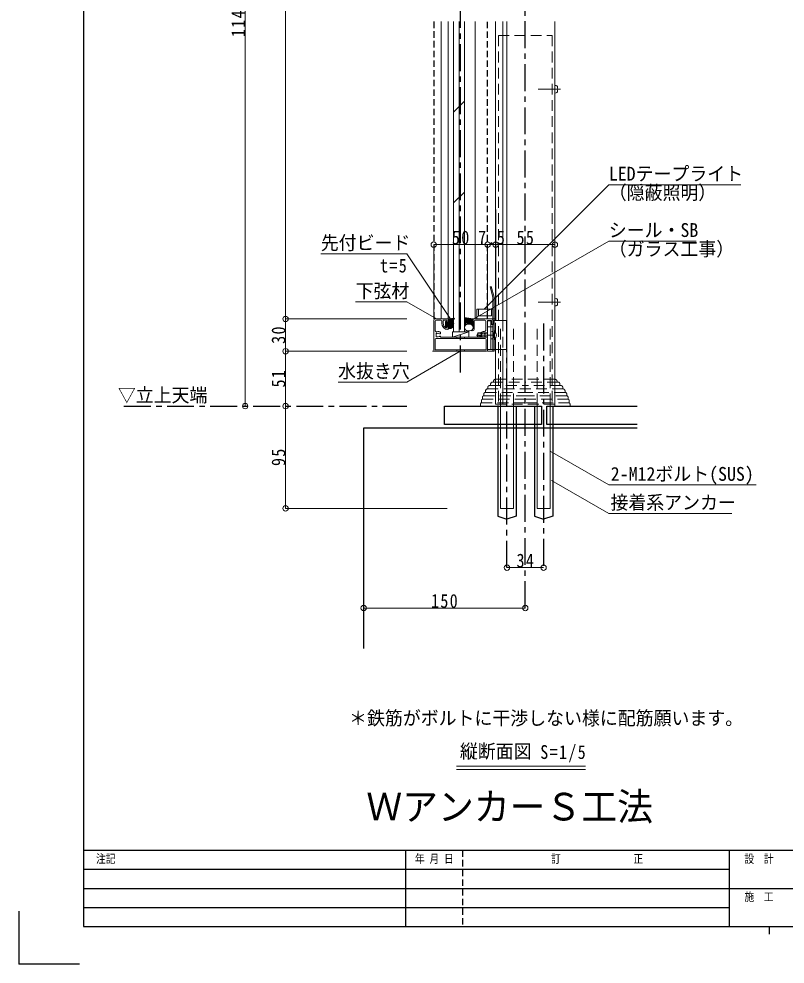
# Model space of a CAD drawing. Units: millimetres at full size, sheet at 1:5; some dimension numbers follow another scale. Extents: x -1050 to 1050, y -742 to 742.
# Drawn here: x -1050 to -339, y -742 to 135 of the extents above; entities that cross this region are included whole.
import ezdxf
from ezdxf.enums import TextEntityAlignment as Align

# ---------------------------------------------------------------- set-up
doc = ezdxf.new("R2010")
doc.units = ezdxf.units.MM
doc.header["$LTSCALE"] = 5
for name, pattern in [('CHAIN1', [8, 5, -1, 1, -1]), ('DASHED1', [1.8, 1.2, -0.6]), ('DASHED2', [3, 2, -1])]:
    doc.linetypes.add(name, pattern=pattern)
for name, color, linetype in [('0-0_通り芯', 7, 'CHAIN1'), ('0-1_躯体', 134, 'Continuous'), ('1-4_印刷位置ライン', 7, 'Continuous'), ('1-5_図枠1_1', 7, 'Continuous')]:
    doc.layers.add(name, color=color, linetype=linetype)
for name, color, linetype, lineweight in [('0-3_寸法', 54, 'Continuous', 20), ('0-4_手摺部材', 92, 'Continuous', 20), ('0-6_パネル', 4, 'DASHED2', 20), ('0-7_ガラス', 6, 'Continuous', 20), ('0-8_その他', 11, 'Continuous', 20), ('0-9_文字', 3, 'Continuous', 20), ('0-A_支柱', 6, 'Continuous', 20), ('0-B_足元', 4, 'Continuous', 20)]:
    doc.layers.add(name, color=color, linetype=linetype, lineweight=lineweight)
doc.styles.add('ＭＳ ゴシック', font='')
doc.styles.add('ＭＳ 明朝', font='')
doc.styles.get('ＭＳ ゴシック').set_extended_font_data('MS Gothic')
doc.styles.get('ＭＳ 明朝').set_extended_font_data('MS Mincho')

# ---------------------------------------------------------------- blocks, each defined once
blk = doc.blocks.new('dimension_origin')
at = {"color": 0, "linetype": 'Continuous', "lineweight": -2}
blk.add_circle((0, 0), 1.25, dxfattribs=at)

msp = doc.modelspace()

# ---------------------------------------------------------------- linework, layer by layer
at = {"layer": '0-0_通り芯'}
for p, q in [((-580, -411.793), (-580, 505.456)), ((-640, -193.078), (-640, 490)), ((-597, -374.293), (-597, -147.594)), ((-563, -147.594), (-563, -374.293)), ((-952.5, -224.293), (-690, -224.293))]:
    msp.add_line(p, q, dxfattribs=at)
at = {"layer": '0-0_通り芯', "linetype": 'DASHED1'}
for p, q in [((-665, 132.854), (-665, -143.293)), ((-615, -143.293), (-615, 132.854))]:
    msp.add_line(p, q, dxfattribs=at)
at = {"layer": '0-0_通り芯', "linetype": 'Continuous'}
for p, q in [((-607.5, -41.793), (-607.5, -144.793)), ((-615, -144.793), (-612, -144.793))]:
    msp.add_line(p, q, dxfattribs=at)
at = {"layer": '0-1_躯体'}
for p, q in [((-605.5, -223.757), (-605.5, -326.345)), ((-588.5, -224.114), (-588.5, -326.345)), ((-571.5, -224.472), (-571.5, -326.345)), ((-554.5, -224.829), (-554.5, -326.345)), ((-730, -244.293), (-476.02, -244.293)), ((-730, -449.293), (-730, -244.293)), ((-476.02, -241.293), (-560, -241.293)), ((-605.5, -326.345), (-597, -329.293)), ((-588.5, -326.345), (-597, -329.293)), ((-571.5, -326.345), (-563, -329.293)), ((-554.5, -326.345), (-563, -329.293))]:
    msp.add_line(p, q, dxfattribs=at)
msp.add_lwpolyline([(-655, -241.293), (-655, -224.293), (-565, -224.293), (-565, -241.293)], close=True, dxfattribs=at)
msp.add_lwpolyline([(-560, -241.293), (-560, -224.293), (-476.02, -224.293)], dxfattribs=at)
at = {"layer": '0-3_寸法'}
for p, q in [((-840, 495), (-840, -224.293)), ((-802.5, -143.293), (-802.5, 460)), ((-665, -138.85), (-665, -74.293)), ((-665, -74.293), (-615, -74.293)), ((-615, -138.85), (-615, -74.293)), ((-615, -74.293), (-607.5, -74.293)), ((-607.5, -74.293), (-552.5, -74.293)), ((-802.5, -173.293), (-802.5, -143.293)), ((-690, -143.293), (-802.5, -143.293)), ((-802.5, -224.293), (-802.5, -173.293)), ((-690, -173.293), (-802.5, -173.293)), ((-802.5, -224.293), (-802.5, -319.293)), ((-730, -244.293), (-580, -244.293)), ((-652.5, -319.293), (-802.5, -319.293)), ((-597, -374.293), (-563, -374.293)), ((-730, -411.793), (-580, -411.793))]:
    msp.add_line(p, q, dxfattribs=at)
at = {"layer": '0-4_手摺部材'}
for p, q in [((-658.003, -143.293), (-658.003, 132.854)), ((-651.5, 132.854), (-651.5, -143.293)), ((-626.5, -143.293), (-626.5, 132.854)), ((-665, -172.293), (-665, -144.293)), ((-664, -143.293), (-651.5, -143.293)), ((-663.5, -154.263), (-663.5, -145.493)), ((-662.5, -144.493), (-658.5, -144.493)), ((-657.5, -147.293), (-657.5, -145.493)), ((-656.3, -147.293), (-656.3, -144.993)), ((-655.8, -144.493), (-652.7, -144.493)), ((-652.7, -146.293), (-652.7, -144.493)), ((-652.7, -146.293), (-652, -146.293)), ((-651.5, -143.293), (-651.5, -145.793)), ((-628.5, -152.293), (-628.5, -143.293)), ((-628.5, -143.293), (-611, -143.293)), ((-627.3, -152.293), (-627.3, -145.493)), ((-607.5, -143.293), (-626.5, -143.293)), ((-626.3, -144.493), (-617.5, -144.493)), ((-616.5, -153.357), (-616.5, -145.493)), ((-615, -144.793), (-611.5, -144.793)), ((-615, -172.293), (-615, -144.793)), ((-612, -144.793), (-612, -171.793)), ((-612, -148.493), (-609.8, -148.493)), ((-611.5, -147.543), (-611.5, -144.793)), ((-610, -147.543), (-610, -144.293)), ((-609.8, -148.493), (-609.8, -144.793)), ((-658.7, -156.625), (-658.7, -155.926)), ((-652.7, -151.941), (-652.7, -150.293)), ((-652, -150.293), (-652.7, -150.293)), ((-651.5, -152.77), (-651.5, -150.793)), ((-629.5, -153.293), (-629.5, -154.093)), ((-624, -156.293), (-624, -160.293)), ((-621.3, -156.293), (-624, -156.293)), ((-621.3, -156.625), (-621.3, -155.926)), ((-610.881, -154.891), (-612, -154.793)), ((-612, -154.793), (-612, -161.793)), ((-663.8, -171.493), (-663.8, -162.493)), ((-662.8, -161.493), (-617.2, -161.493)), ((-658.7, -160.293), (-658.7, -159.961)), ((-624, -160.293), (-621.3, -160.293)), ((-616.2, -171.493), (-616.2, -162.493)), ((-610.881, -161.695), (-612, -161.793)), ((-616, -173.293), (-664, -173.293)), ((-616.7, -171.993), (-663.3, -171.993)), ((-615, -171.793), (-597.5, -171.793))]:
    msp.add_line(p, q, dxfattribs=at)
at = {"layer": '0-4_手摺部材', "linetype": 'DASHED2'}
for p, q in [((-643.5, -160.293), (-643.5, -161.493)), ((-636.5, -161.493), (-636.5, -160.293)), ((-643.5, -171.993), (-643.5, -173.293)), ((-636.5, -173.293), (-636.5, -171.993))]:
    msp.add_line(p, q, dxfattribs=at)
at = {"layer": '0-4_手摺部材', "linetype": 'CHAIN1'}
msp.add_line((-608.4, -158.293), (-625, -158.293), dxfattribs=at)
at = {"layer": '0-4_手摺部材'}
for points in [[(-597.5, -171.793), (-597.5, -144.793), (-609.8, -144.793)], [(-658.7, -160.293), (-621.3, -160.293), (-621.3, -159.961)]]:
    msp.add_lwpolyline(points, dxfattribs=at)
for centre, radius, start, end in [((-664, -144.293), 1, 90, 180), ((-662.5, -145.493), 1, 90, 180), ((-658.5, -145.493), 1, 0, 90), ((-651.5, -147.293), 6, 180, 264.78409), ((-655.8, -144.993), 0.5, 90, 180), ((-651.5, -147.293), 4.8, 180, 255.52249), ((-652, -145.793), 0.5, 270, 360), ((-626.3, -145.493), 1, 90, 180), ((-617.5, -145.493), 1, 0, 90), ((-610.75, -147.543), 0.75, 180, 360), ((-611, -144.293), 1, 0, 90), ((-662.5, -154.263), 1, 180, 290.41621), ((-661, -158.293), 1.8, 150.9671, 209.0329), ((-662.273, -157.02), 0.5, 37.01643, 232.98355), ((-661, -158.293), 3.3, 45.81561, 110.41621), ((-661, -158.293), 1.8, 44.28012, 119.03288), ((-659.289, -156.625), 0.589, 224.28012, 360), ((-652, -152.77), 0.5, 264.78409, 360), ((-652, -150.793), 0.5, 0, 90), ((-629.5, -152.293), 1, 270, 360), ((-629.3, -154.093), 0.2, 180, 270), ((-629.3, -152.293), 2, 270, 360), ((-619, -158.293), 3.3, 80.79311, 134.18439), ((-620.711, -156.625), 0.589, 180, 315.71988), ((-619, -158.293), 1.8, 60.96712, 135.71988), ((-618.2, -153.357), 1.7, 260.79311, 360), ((-617.727, -157.02), 0.5, 307.01645, 142.98357), ((-619, -158.293), 1.8, 330.9671, 29.0329), ((-610.994, -156.186), 1.3, 15.88085, 85), ((-618.4, -158.293), 9, 344.11915, 15.88085), ((-662.8, -162.493), 1, 90, 180), ((-662.273, -159.566), 0.5, 127.01645, 322.98357), ((-661, -158.293), 1.8, 240.96712, 315.71988), ((-659.289, -159.961), 0.589, 0, 135.71988), ((-620.711, -159.961), 0.589, 44.28012, 180), ((-619, -158.293), 1.8, 224.28012, 299.03288), ((-617.727, -159.566), 0.5, 217.01643, 52.98355), ((-617.2, -162.493), 1, 0, 90), ((-610.994, -160.4), 1.3, 275, 344.11915), ((-664, -172.293), 1, 180, 270), ((-663.3, -171.493), 0.5, 180, 270), ((-616.7, -171.493), 0.5, 270, 360), ((-616, -172.293), 1, 270, 360)]:
    msp.add_arc(centre, radius, start, end, dxfattribs=at)
at = {"layer": '0-6_パネル', "linetype": 'Continuous'}
msp.add_line((-664, -173.293), (-666, -173.293), dxfattribs=at)
at = {"layer": '0-6_パネル'}
for p, q in [((-610.39, -201.893), (-580, -201.893)), ((-609.5, -201.293), (-609.5, -201.893)), ((-607.5, -199.293), (-580, -199.293)), ((-552.5, -199.293), (-580, -199.293)), ((-549.61, -201.893), (-580, -201.893)), ((-552.5, -224.293), (-552.5, -199.293)), ((-550.5, -201.293), (-550.5, -201.893)), ((-616.869, -210.198), (-616.869, -211.493)), ((-615.06, -208.289), (-580, -208.289)), ((-614.804, -207.086), (-614.804, -208.289)), ((-612.974, -205.093), (-580, -205.093)), ((-612.21, -203.893), (-612.21, -205.093)), ((-547.026, -205.093), (-580, -205.093)), ((-544.94, -208.289), (-580, -208.289)), ((-547.79, -203.893), (-547.79, -205.093)), ((-545.196, -207.086), (-545.196, -208.289)), ((-543.131, -210.197), (-543.131, -211.493)), ((-620.736, -219.05), (-620.736, -221.093)), ((-619.753, -216.239), (-619.753, -217.895)), ((-619.753, -217.893), (-580, -217.893)), ((-618.48, -213.254), (-618.48, -214.666)), ((-618.48, -214.666), (-580, -214.666)), ((-616.869, -211.493), (-580, -211.493)), ((-543.131, -211.493), (-580, -211.493)), ((-541.52, -214.666), (-580, -214.666)), ((-540.247, -217.893), (-580, -217.893)), ((-541.52, -213.254), (-541.52, -214.666)), ((-540.247, -216.238), (-540.247, -217.895)), ((-539.264, -219.05), (-539.264, -221.093)), ((-621.5, -222.366), (-621.5, -224.293)), ((-620.736, -221.093), (-580, -221.093)), ((-539.264, -221.093), (-580, -221.093)), ((-538.5, -222.366), (-538.5, -224.293))]:
    msp.add_line(p, q, dxfattribs=at)
for centre, radius, start, end in [((-610.164, -203.936), 2.047, 86.56155, 178.79651), ((-607.5, -201.293), 2, 90.0002, 180.0002), ((-552.5, -201.293), 2, 0.0002, 90.0002), ((-549.837, -203.936), 2.047, 1.20389, 93.43886), ((-615.007, -210.151), 1.862, 91.64495, 181.4392), ((-612.851, -207.043), 1.954, 86.57088, 181.25543), ((-547.15, -207.043), 1.954, 358.74497, 93.42953), ((-544.993, -210.151), 1.862, 358.56121, 88.35546), ((-619.524, -219.083), 1.212, 100.92122, 178.46163), ((-618.277, -216.132), 1.48, 97.87565, 184.11241), ((-616.822, -213.153), 1.661, 91.62295, 183.49083), ((-543.179, -213.153), 1.661, 356.50957, 88.37745), ((-541.723, -216.132), 1.48, 355.888, 82.12475), ((-540.476, -219.083), 1.212, 1.53877, 79.07918), ((-620.045, -222.374), 1.455, 118.33645, 179.71076), ((-539.955, -222.374), 1.455, 0.28964, 61.66395)]:
    msp.add_arc(centre, radius, start, end, dxfattribs=at)
at = {"layer": '0-7_ガラス'}
for p, q in [((-646.5, -155.293), (-646.5, 132.854)), ((-641.5, -155.293), (-641.5, 132.854)), ((-636.5, -155.293), (-636.5, 132.854)), ((-646.5, 48.873), (-636.5, 58.873)), ((-646.5, -35.623), (-636.5, -25.623))]:
    msp.add_line(p, q, dxfattribs=at)
at = {"layer": '0-8_その他'}
for p, q in [((-610, -123.084), (-612.554, -113.552)), ((-654, -145.543), (-654, -151.043)), ((-652.8, -145.543), (-654, -145.543)), ((-654, -146.34), (-648.561, -151.779)), ((-654, -147.754), (-651.662, -150.093)), ((-654, -149.169), (-652.8, -150.369)), ((-653.383, -145.543), (-652.8, -146.126)), ((-652.8, -145.543), (-652.8, -146.493)), ((-652.8, -146.493), (-651.5, -146.493)), ((-652.433, -146.493), (-647.677, -151.249)), ((-651.5, -143.474), (-651.5, -146.493)), ((-651.5, -144.598), (-646.5, -149.598)), ((-651.5, -146.012), (-646.793, -150.719)), ((-651.389, -143.295), (-647.766, -146.918)), ((-645.692, -142.712), (-651.32, -143.275)), ((-650.115, -143.154), (-647.273, -145.997)), ((-648.829, -143.026), (-646.78, -145.075)), ((-648.1, -147.543), (-646.5, -149.543)), ((-646.5, -147.543), (-648.1, -147.543)), ((-647.886, -147.143), (-645.594, -142.859)), ((-646.5, -147.143), (-647.886, -147.143)), ((-647.543, -142.897), (-646.287, -144.154)), ((-647.54, -147.143), (-647.14, -147.543)), ((-646.4, -147.243), (-646.4, -147.443)), ((-646.258, -142.769), (-645.794, -143.233)), ((-628.5, -143.293), (-636.5, -142.085)), ((-636.5, -142.129), (-629.824, -148.805)), ((-636.5, -143.543), (-631.75, -148.293)), ((-636.5, -144.957), (-633.164, -148.293)), ((-636.5, -146.371), (-634.43, -148.441)), ((-636.5, -147.786), (-635.352, -148.933)), ((-634.886, -142.329), (-628.5, -148.715)), ((-633.5, -148.293), (-631.5, -148.293)), ((-633.22, -142.58), (-628.5, -147.3)), ((-631.554, -142.832), (-628.5, -145.886)), ((-629.889, -143.083), (-628.5, -144.472)), ((-654, -150.583), (-653.54, -151.043)), ((-652.8, -151.043), (-654, -151.043)), ((-652.8, -150.093), (-651.5, -150.093)), ((-652.8, -150.093), (-652.8, -151.043)), ((-651.5, -150.093), (-651.5, -151.893)), ((-651.5, -150.254), (-649.712, -152.043)), ((-651.5, -151.669), (-651.126, -152.043)), ((-649, -152.043), (-651.35, -152.043)), ((-649, -152.043), (-646.5, -150.543)), ((-647.5, -160.293), (-632.5, -155.293)), ((-647.5, -155.293), (-647.5, -160.293)), ((-632.5, -155.293), (-647.5, -155.293)), ((-646.5, -150.543), (-646.5, -149.543)), ((-633.5, -154.293), (-631.5, -154.293)), ((-632.5, -160.293), (-632.5, -155.293)), ((-629.012, -149.617), (-628.5, -150.129)), ((-625, -158.293), (-624.064, -156.672)), ((-615, -156.672), (-624.064, -156.672)), ((-620.879, -156.672), (-620.5, -156.293)), ((-620.879, -156.672), (-620.879, -159.914)), ((-615, -156.293), (-620.5, -156.293)), ((-620.5, -156.293), (-620.5, -160.293)), ((-609, -154.243), (-609, -162.343)), ((-608.7, -154.243), (-609, -154.243)), ((-608.7, -154.243), (-608.7, -162.343)), ((-625, -158.293), (-624.064, -159.914)), ((-615, -159.914), (-624.064, -159.914)), ((-620.879, -159.914), (-620.5, -160.293)), ((-615, -160.293), (-620.5, -160.293)), ((-608.7, -162.343), (-609, -162.343))]:
    msp.add_line(p, q, dxfattribs=at)
for points in [[(-612.554, -113.552), (-611.588, -113.293), (-609, -122.952)], [(-609, -122.952), (-609, -173.293), (-610, -173.293), (-610, -123.084)]]:
    msp.add_lwpolyline(points, dxfattribs=at)
for points in [[(-625, -134.293), (-610, -134.293), (-610, -143.293), (-625, -143.293)], [(-623.5, -134.293), (-611.5, -134.293), (-611.5, -140.293), (-623.5, -140.293)], [(-610, -173.293), (-615, -173.293), (-615, -150.512), (-610, -150.512)]]:
    msp.add_lwpolyline(points, close=True, dxfattribs=at)
for centre, radius, start, end in [((-651.3, -143.474), 0.2, 95.71059, 180), ((-646.5, -147.243), 0.1, 0, 90), ((-646.5, -147.443), 0.1, 270, 360), ((-645.682, -142.812), 0.1, 331.84892, 95.71059), ((-633.5, -151.293), 3, 90, 180), ((-631.5, -151.293), 3, 0, 90), ((-651.35, -151.893), 0.15, 180, 270), ((-633.5, -151.293), 3, 180, 270), ((-631.5, -151.293), 3, 270, 360), ((-625.252, -157.331), 1.359, 312.96577, 29.01574), ((-612.066, -158.293), 5.266, 309.73409, 50.26591), ((-624.945, -164.201), 5.908, 46.51829, 90.53721)]:
    msp.add_arc(centre, radius, start, end, dxfattribs=at)
at = {"layer": '0-9_文字'}
for p, q in [((-647.5, -160.293), (-632.5, -160.293)), ((-646.5, -160.293), (-631.5, -160.293)), ((-524.014, -558.793), (-643.767, -558.793)), ((-524.014, -561.793), (-643.767, -561.793))]:
    msp.add_line(p, q, dxfattribs=at)
for points in [[(-618.12, -134.293), (-502.5, -18.672), (-380, -18.672)], [(-629.305, -144.202), (-502.5, -71.014), (-421.25, -71.014)], [(-649.218, -143.699), (-689.807, -82.836), (-769.807, -82.836)], [(-662.553, -143.293), (-690, -127.447), (-737.5, -127.447)], [(-640.321, -173.293), (-690, -201.975), (-753.75, -201.975)], [(-557, -266.022), (-502.5, -297.487), (-365.712, -297.487)], [(-555.77, -293.251), (-502.5, -324.006), (-388.431, -324.006)]]:
    msp.add_lwpolyline(points, dxfattribs=at)
at = {"layer": '0-A_支柱'}
for p, q in [((-607.5, 132.854), (-607.5, -144.793)), ((-600.7, 132.854), (-600.7, -144.793)), ((-597.2, 132.854), (-597.2, -222.493)), ((-552.5, 132.854), (-552.5, -222.493)), ((-607.5, -171.793), (-607.5, -222.493)), ((-600.7, -171.793), (-600.7, -222.493))]:
    msp.add_line(p, q, dxfattribs=at)
at = {"layer": '0-A_支柱', "linetype": 'DASHED2'}
for p, q in [((-607.5, -171.793), (-607.5, -144.793)), ((-600.7, -144.793), (-600.7, -171.793)), ((-607.5, -222.493), (-552.5, -222.493))]:
    msp.add_line(p, q, dxfattribs=at)
at = {"layer": '0-B_足元', "linetype": 'DASHED2'}
for p, q in [((-605, 120), (-555, 120)), ((-605, 120), (-605, -224.293)), ((-555, 120), (-555, -224.293)), ((-603, -222.493), (-603, -147.594)), ((-591, -222.493), (-591, -147.594)), ((-569, -222.493), (-569, -147.594)), ((-557, -222.493), (-557, -147.594))]:
    msp.add_line(p, q, dxfattribs=at)
at = {"layer": '0-B_足元'}
for p, q in [((-551.381, 73.402), (-552.5, 73.5)), ((-552.5, 73.5), (-552.5, 66.5)), ((-551.381, 66.598), (-552.5, 66.5)), ((-551.381, -124.192), (-552.5, -124.094)), ((-552.5, -124.094), (-552.5, -131.094)), ((-551.381, -130.996), (-552.5, -131.094)), ((-603, -319.293), (-603, -222.493)), ((-591, -222.493), (-591, -319.293)), ((-569, -222.493), (-569, -319.293)), ((-557, -319.293), (-557, -222.493)), ((-591, -319.293), (-603, -319.293)), ((-569, -319.293), (-557, -319.293))]:
    msp.add_line(p, q, dxfattribs=at)
at = {"layer": '0-B_足元', "linetype": 'CHAIN1'}
for p, q in [((-547.28, 70), (-567.895, 70)), ((-547.28, -127.594), (-567.895, -127.594))]:
    msp.add_line(p, q, dxfattribs=at)
at = {"layer": '0-B_足元'}
for centre, radius, start, end in [((-551.494, 72.107), 1.3, 15.88085, 85), ((-558.9, 70), 9, 344.11915, 15.88085), ((-551.494, 67.893), 1.3, 275, 344.11915), ((-551.494, -125.487), 1.3, 15.88085, 85), ((-551.494, -129.701), 1.3, 275, 344.11915), ((-558.9, -127.594), 9, 344.11915, 15.88085)]:
    msp.add_arc(centre, radius, start, end, dxfattribs=at)
at = {"layer": '1-4_印刷位置ライン'}
for p in [(-1050, -693.374), (-993.722, -742.5)]:
    msp.add_line(p, (-1050, -742.5), dxfattribs=at)
at = {"layer": '1-5_図枠1_1'}
for p, q in [((-990, -636.793), (990, -636.793)), ((-691.162, -636.793), (-691.162, -707.5)), ((-390.657, -636.793), (-390.657, -707.5)), ((-990, -654.47), (-390.657, -654.47)), ((-990, -672.146), (-37.121, -672.146)), ((-990, -689.823), (-390.657, -689.823)), ((-353.535, -707.5), (-353.535, -714.571))]:
    msp.add_line(p, q, dxfattribs=at)
at = {"layer": '1-5_図枠1_1', "linetype": 'DASHED1'}
msp.add_line((-638.131, -636.793), (-638.131, -707.5), dxfattribs=at)
msp.add_line((-638.131, -636.793), (-638.131, -707.5), dxfattribs=at)
at = {"layer": '1-5_図枠1_1'}
msp.add_lwpolyline([(-990, 682.5), (-990, -707.5), (990, -707.5)], dxfattribs=at)

# ---------------------------------------------------------------- block references
at = {"layer": '0-3_寸法', "xscale": 2, "yscale": 2}
for p, rotation in [((-665, -74.293), 180), ((-615, -74.293), 180), ((-607.5, -74.293), 180), ((-802.5, -143.293), 90), ((-802.5, -143.293), 270), ((-802.5, -173.293), 90), ((-802.5, -173.293), 270), ((-840, -224.293), 270), ((-802.5, -224.293), 90), ((-802.5, -224.293), 270), ((-802.5, -319.293), 270), ((-597, -374.293), 180), ((-730, -411.793), 180)]:
    msp.add_blockref('dimension_origin', p, dxfattribs=dict(at, rotation=rotation))
for p in [(-615, -74.293), (-607.5, -74.293), (-552.5, -74.293), (-563, -374.293), (-580, -411.793)]:
    msp.add_blockref('dimension_origin', p, dxfattribs=at)

# ---------------------------------------------------------------- texts
at = {"layer": '0-3_寸法', "char_height": 12.83, "attachment_point": 7, "rotation": 90, "style": 'ＭＳ ゴシック'}
for s, insert in [('\\T1.17;\\W0.85;1141', (-840, 118.479)), ('\\T1.17;\\W0.85;30', (-802.5, -166.418)), ('\\T1.17;\\W0.85;51', (-802.5, -206.918)), ('\\T1.17;\\W0.85;95', (-802.5, -279.918))]:
    msp.add_mtext(s, dxfattribs=dict(at, insert=insert))
at = {"layer": '0-3_寸法', "char_height": 12.83, "attachment_point": 7, "style": 'ＭＳ ゴシック'}
for s, insert in [('\\T1.17;\\W0.85;50', (-648.125, -74.293)), ('\\T1.17;\\W0.85;7.5', (-623.75, -74.293)), ('\\T1.17;\\W0.85;55', (-588.125, -74.293)), ('\\T1.17;\\W0.85;34', (-588.125, -374.293)), ('\\T1.17;\\W0.85;150', (-667.5, -411.793))]:
    msp.add_mtext(s, dxfattribs=dict(at, insert=insert))
at = {"layer": '0-9_文字', "style": 'ＭＳ ゴシック', "width": 0.95}
for s, height, p in [('LEDテープライト', 12.83, (-502.5, -18.672)), ('（隠蔽照明）', 12.83, (-502.5, -36.172)), ('シール・SB', 12.83, (-502.5, -71.014)), ('先付ビード', 12.83, (-769.807, -82.836)), ('（ガラス工事）', 12.83, (-502.5, -88.514)), ('下弦材', 12.83, (-737.5, -127.447)), ('水抜き穴', 12.83, (-753.75, -201.975)), ('▽立上天端', 12.83, (-958.163, -224.293)), ('2-M12ボルト(SUS)', 12.83, (-500.712, -297.487)), ('接着系アンカー', 12.83, (-500.931, -324.006)), ('＊鉄筋がボルトに干渉しない様に配筋願います。', 12.83, (-743.55, -524.293)), ('縦断面図', 12.83, (-640.701, -555.106)), ('ＷアンカーＳ工法', 25.66, (-727.5, -616.793))]:
    msp.add_text(s, height=height, dxfattribs=at).set_placement(p, align=Align.BOTTOM_LEFT)
at = {"layer": '0-9_文字', "char_height": 12.83, "attachment_point": 7, "style": 'ＭＳ ゴシック'}
for s, insert in [('\\T1.17;\\W0.85;t=5', (-714.807, -100.336)), ('\\T1.17;\\W0.85;S=1/5', (-566.097, -555.106))]:
    msp.add_mtext(s, dxfattribs=dict(at, insert=insert))
at = {"layer": '1-5_図枠1_1', "style": 'ＭＳ 明朝', "width": 0.85}
for s, p in [('注記', (-978.418, -650.934)), ('年 月 日', (-682.419, -650.934)), ('訂               正', (-556.108, -650.934)), ('  設  計', (-385.607, -650.934)), ('  施  工', (-385.607, -686.288))]:
    msp.add_text(s, height=7.776, dxfattribs=at).set_placement(p, align=Align.BOTTOM_LEFT)

doc.saveas('drawing.dxf')
